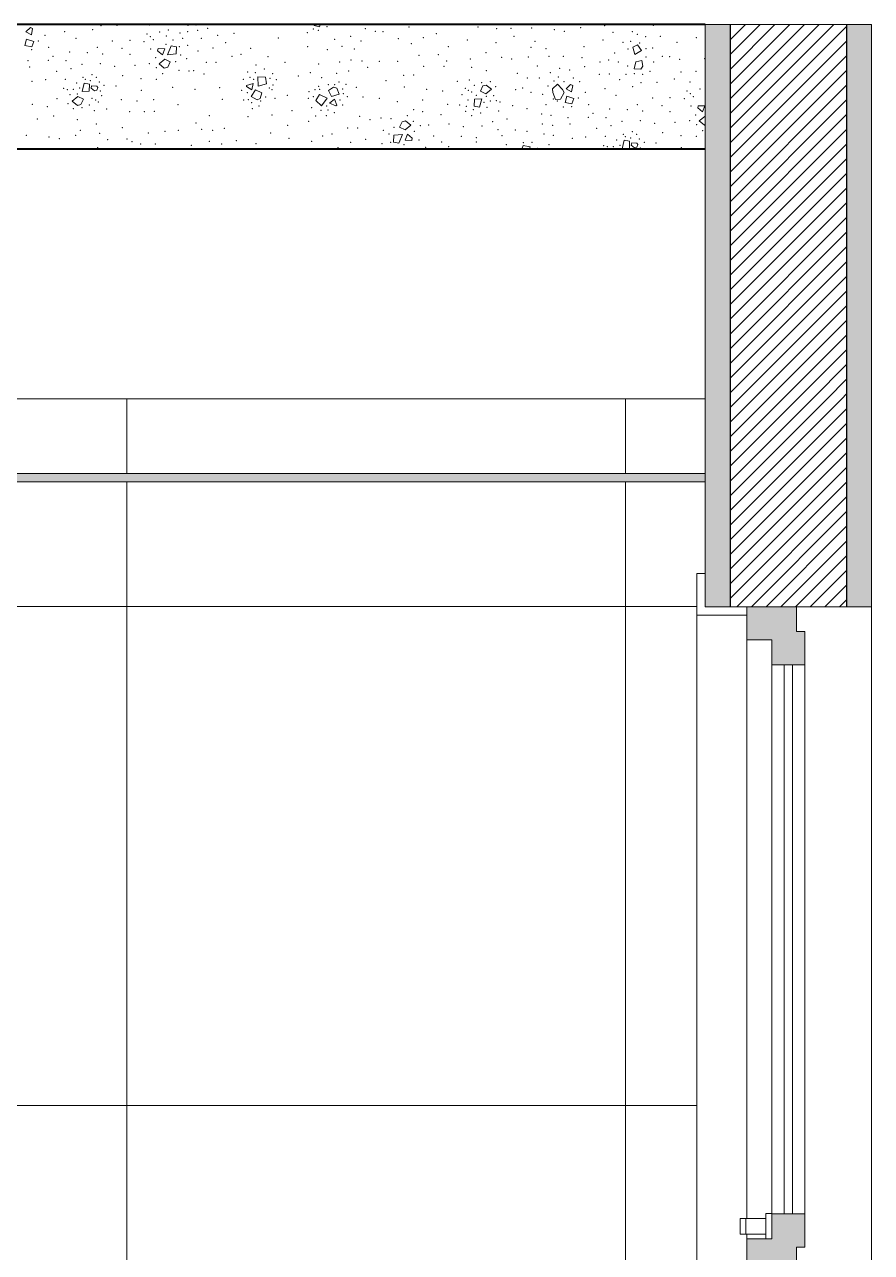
# Model space of a CAD drawing. Header units: metres. Extents: x -1.8 to 75.3, y -2 to 2.8.
# Drawn here: x 13.886 to 14.905, y 0.325 to 1.802 of the extents above; entities that cross this region are included whole.
import ezdxf

# ---------------------------------------------------------------- set-up
doc = ezdxf.new("R2010")
doc.units = ezdxf.units.M
doc.header["$MEASUREMENT"] = 0
for name, color, linetype in [('FORRO.EXEC', 7, 'Continuous'), ('Janelas Archicad', 7, 'Continuous'), ('LAJES.EST', 7, 'Continuous'), ('PAREDE CONSTRUIR', 7, 'Continuous')]:
    doc.layers.add(name, color=color, linetype=linetype)
for name, color, linetype, lineweight in [('FORRO.EXEC_Caneta_No__241', 7, 'Continuous', 13), ('Janelas Archicad_Caneta_No__10', 7, 'Continuous', 5), ('Janelas Archicad_Caneta_No__241', 7, 'Continuous', 13), ('LAJES.EST_Caneta_No__1', 7, 'Continuous', 40), ('LAJES.EST_Caneta_No__241', 7, 'Continuous', 13), ('PAREDE CONSTRUIR_Caneta_No__241', 7, 'Continuous', 13), ('PAREDE CONSTRUIR_Caneta_No__3', 7, 'Continuous', 30)]:
    doc.layers.add(name, color=color, linetype=linetype, lineweight=lineweight)
for name, color, linetype, lineweight, true_color in [('Janelas Archicad_Caneta_No__9', 7, 'Continuous', 9, 0x020202), ('Janelas Archicad_Caneta_No__97', 7, 'Continuous', 13, 0x6b6b6b), ('PAREDE CONSTRUIR_Caneta_No__97', 7, 'Continuous', 13, 0x6b6b6b)]:
    doc.layers.add(name, color=color, linetype=linetype, lineweight=lineweight, true_color=true_color)
pattern_1 = [(45, (53.108587, -1.898244), (-0.0088388348, 0.0088388348), [])]

# ---------------------------------------------------------------- blocks, each defined once
blk = doc.blocks.new('*X61', base_point=(53.1086, -1.8982))
at = {"layer": 'LAJES.EST_Caneta_No__241', "color": 7, "linetype": 'Continuous', "lineweight": 13}
for p, q in [((14.2344, 1.8005), (14.2345, 1.8018)), ((14.2416, 1.8018), (14.2409, 1.7991)), ((13.8876, 1.7931), (13.8931, 1.7982)), ((13.8942, 1.7893), (13.8876, 1.7931)), ((13.8931, 1.7982), (13.8956, 1.7972)), ((13.8956, 1.7972), (13.8942, 1.7893)), ((14.2344, 1.8005), (14.2409, 1.7991)), ((13.8864, 1.7766), (13.8884, 1.7842)), ((13.8946, 1.7751), (13.8864, 1.7766)), ((13.8884, 1.7842), (13.8969, 1.7814)), ((13.8946, 1.7751), (13.8969, 1.7814)), ((14.046, 1.7702), (14.0467, 1.7728)), ((14.0467, 1.7728), (14.0546, 1.7724)), ((14.0546, 1.7724), (14.0518, 1.7654)), ((14.0579, 1.7655), (14.0622, 1.7762)), ((14.0687, 1.7748), (14.0622, 1.7762)), ((14.0687, 1.7748), (14.0684, 1.7664)), ((14.6236, 1.7773), (14.6176, 1.7746)), ((14.6203, 1.7656), (14.6176, 1.7746)), ((14.6236, 1.7773), (14.6284, 1.7705)), ((14.0518, 1.7654), (14.046, 1.7702)), ((14.0546, 1.76), (14.0478, 1.7544)), ((14.0546, 1.76), (14.0613, 1.7568)), ((14.0684, 1.7664), (14.0579, 1.7655)), ((14.6213, 1.7571), (14.6192, 1.7485)), ((14.6284, 1.7705), (14.6203, 1.7656)), ((14.6213, 1.7571), (14.6286, 1.7585)), ((14.6286, 1.7585), (14.6299, 1.7516)), ((14.0541, 1.7494), (14.0478, 1.7544)), ((14.0582, 1.7504), (14.0541, 1.7494)), ((14.0613, 1.7568), (14.0582, 1.7504)), ((14.6273, 1.7483), (14.6192, 1.7485)), ((14.6299, 1.7516), (14.6273, 1.7483)), ((13.9551, 1.7211), (13.9576, 1.7314)), ((13.9641, 1.73), (13.9576, 1.7314)), ((13.9641, 1.73), (13.9638, 1.7217)), ((13.966, 1.7253), (13.9666, 1.7279)), ((13.9666, 1.7279), (13.9729, 1.7277)), ((13.974, 1.7261), (13.9729, 1.7277)), ((14.1528, 1.7271), (14.1529, 1.7285)), ((14.1529, 1.7285), (14.1609, 1.7307)), ((14.1609, 1.7307), (14.1592, 1.7233)), ((14.1668, 1.7278), (14.1665, 1.7391)), ((14.176, 1.7386), (14.1665, 1.7391)), ((14.177, 1.7303), (14.1668, 1.7278)), ((14.176, 1.7386), (14.177, 1.7303)), ((14.4344, 1.7217), (14.4375, 1.728)), ((14.4375, 1.728), (14.4415, 1.729)), ((14.4415, 1.729), (14.4479, 1.724)), ((14.5212, 1.7244), (14.527, 1.73)), ((14.527, 1.73), (14.5331, 1.7237)), ((14.5374, 1.7245), (14.5429, 1.7296)), ((14.5429, 1.7296), (14.5454, 1.7286)), ((14.5454, 1.7286), (14.544, 1.7208)), ((13.95, 1.7152), (13.9432, 1.7096)), ((13.95, 1.7152), (13.9567, 1.712)), ((13.9638, 1.7217), (13.9551, 1.7211)), ((13.97, 1.722), (13.966, 1.7253)), ((13.97, 1.722), (13.9727, 1.723)), ((13.974, 1.7261), (13.9727, 1.723)), ((14.1592, 1.7233), (14.1528, 1.7271)), ((14.1639, 1.7231), (14.1586, 1.7152)), ((14.1656, 1.7113), (14.1586, 1.7152)), ((14.1639, 1.7231), (14.1715, 1.7197)), ((14.1695, 1.7129), (14.1656, 1.7113)), ((14.1715, 1.7197), (14.1695, 1.7129)), ((14.2363, 1.7106), (14.2407, 1.7177)), ((14.2407, 1.7177), (14.2502, 1.7133)), ((14.2502, 1.7133), (14.2433, 1.7042)), ((14.2517, 1.7225), (14.2575, 1.7265)), ((14.2554, 1.7151), (14.2517, 1.7225)), ((14.2554, 1.7151), (14.2645, 1.7179)), ((14.2575, 1.7265), (14.2616, 1.7254)), ((14.2616, 1.7254), (14.2645, 1.7179)), ((14.4273, 1.712), (14.436, 1.7126)), ((14.436, 1.7126), (14.4335, 1.7023)), ((14.4411, 1.7185), (14.4344, 1.7217)), ((14.4411, 1.7185), (14.4479, 1.724)), ((14.5217, 1.7202), (14.5212, 1.7244)), ((14.5217, 1.7202), (14.5247, 1.7118)), ((14.5307, 1.7122), (14.5353, 1.7202)), ((14.5331, 1.7237), (14.5353, 1.7202)), ((14.5362, 1.708), (14.5382, 1.7156)), ((14.544, 1.7208), (14.5374, 1.7245)), ((14.5382, 1.7156), (14.5467, 1.7128)), ((14.5444, 1.7065), (14.5467, 1.7128)), ((13.9495, 1.7046), (13.9432, 1.7096)), ((13.9536, 1.7056), (13.9495, 1.7046)), ((13.9567, 1.712), (13.9536, 1.7056)), ((14.2363, 1.7106), (14.2433, 1.7042)), ((14.2529, 1.7073), (14.2589, 1.712)), ((14.2606, 1.704), (14.2529, 1.7073)), ((14.2589, 1.712), (14.2615, 1.7049)), ((14.2615, 1.7049), (14.2606, 1.704)), ((14.427, 1.7037), (14.4273, 1.712)), ((14.427, 1.7037), (14.4335, 1.7023)), ((14.5247, 1.7118), (14.5307, 1.7122)), ((14.5444, 1.7065), (14.5362, 1.708)), ((14.6958, 1.7016), (14.6965, 1.7042)), ((14.7016, 1.6968), (14.6958, 1.7016)), ((14.6965, 1.7042), (14.7045, 1.7039)), ((14.7045, 1.7039), (14.7016, 1.6968)), ((14.3372, 1.6784), (14.3402, 1.6848)), ((14.3402, 1.6848), (14.3443, 1.6858)), ((14.3443, 1.6858), (14.3507, 1.6808)), ((14.7044, 1.6914), (14.6976, 1.6858)), ((14.7039, 1.6808), (14.6976, 1.6858)), ((14.7044, 1.6914), (14.7049, 1.6912)), ((14.3298, 1.6605), (14.3301, 1.6688)), ((14.3301, 1.6688), (14.3405, 1.6697)), ((14.3405, 1.6697), (14.3363, 1.659)), ((14.3438, 1.6752), (14.3372, 1.6784)), ((14.3438, 1.6752), (14.3507, 1.6808)), ((14.3438, 1.6628), (14.3466, 1.6698)), ((14.3466, 1.6698), (14.3524, 1.665)), ((14.7049, 1.6811), (14.7039, 1.6808)), ((14.3298, 1.6605), (14.3363, 1.659)), ((14.3518, 1.6624), (14.3438, 1.6628)), ((14.3524, 1.665), (14.3518, 1.6624)), ((14.4859, 1.6563), (14.4842, 1.6518)), ((14.4859, 1.6563), (14.4941, 1.6548)), ((14.4941, 1.6548), (14.4933, 1.6518)), ((14.6049, 1.6525), (14.6074, 1.6628)), ((14.6139, 1.6614), (14.6074, 1.6628)), ((14.6139, 1.6614), (14.6136, 1.6531)), ((14.6158, 1.6567), (14.6165, 1.6594)), ((14.6198, 1.6534), (14.6158, 1.6567)), ((14.6165, 1.6594), (14.6227, 1.6591)), ((14.6198, 1.6534), (14.6226, 1.6544)), ((14.6238, 1.6575), (14.6226, 1.6544)), ((14.6238, 1.6575), (14.6227, 1.6591)), ((14.6136, 1.6531), (14.6049, 1.6525))]:
    blk.add_line(p, q, dxfattribs=at)
for p in [(14.0365, 1.8014), (14.0921, 1.8012), (14.3995, 1.8017), (13.9107, 1.789), (13.9343, 1.7931), (13.9677, 1.7957), (13.9778, 1.8003), (13.9972, 1.801), (14.0333, 1.7906), (14.0371, 1.7871), (14.0486, 1.7928), (14.0564, 1.788), (14.059, 1.7954), (14.0731, 1.7916), (14.0823, 1.7933), (14.0824, 1.8009), (14.0943, 1.7949), (14.1064, 1.7974), (14.1183, 1.7886), (14.138, 1.7912), (14.2262, 1.792), (14.2334, 1.7964), (14.2394, 1.7948), (14.2499, 1.7991), (14.2782, 1.7876), (14.2961, 1.7969), (14.3081, 1.7937), (14.3171, 1.7933), (14.3484, 1.7989), (14.3815, 1.7908), (14.4316, 1.7987), (14.4539, 1.797), (14.4714, 1.7971), (14.475, 1.7877), (14.496, 1.7978), (14.5232, 1.7956), (14.5354, 1.7937), (14.5552, 1.7979), (14.5839, 1.8003), (14.5938, 1.7926), (14.617, 1.7934), (14.6231, 1.7902), (14.6333, 1.7872), (14.6426, 1.8007), (14.651, 1.7874), (13.8945, 1.7717), (13.9025, 1.782), (13.915, 1.7742), (13.9479, 1.7852), (13.9734, 1.7742), (13.9917, 1.7819), (14.0031, 1.773), (14.0128, 1.7826), (14.0298, 1.7812), (14.0378, 1.7723), (14.0408, 1.7835), (14.0561, 1.7778), (14.0647, 1.7833), (14.0721, 1.7751), (14.0761, 1.7853), (14.0823, 1.7768), (14.0987, 1.785), (14.1127, 1.7734), (14.128, 1.7798), (14.1578, 1.7732), (14.1912, 1.7854), (14.2266, 1.7752), (14.2502, 1.7717), (14.2591, 1.784), (14.268, 1.7755), (14.2826, 1.7724), (14.2907, 1.782), (14.3358, 1.7848), (14.3514, 1.7786), (14.3658, 1.7861), (14.3958, 1.7752), (14.4185, 1.7831), (14.4531, 1.7798), (14.4951, 1.7743), (14.5002, 1.7817), (14.5132, 1.7729), (14.5591, 1.7752), (14.5818, 1.7831), (14.6058, 1.7805), (14.6118, 1.7722), (14.6153, 1.7817), (14.6261, 1.7797), (14.6337, 1.7727), (14.6418, 1.7735), (14.6709, 1.7804), (14.6943, 1.7858), (13.89, 1.7583), (13.9145, 1.7587), (13.9202, 1.7634), (13.9357, 1.7583), (13.9403, 1.7687), (13.9615, 1.768), (13.9798, 1.7665), (14.0128, 1.7658), (14.0437, 1.7618), (14.0678, 1.7572), (14.0739, 1.765), (14.0809, 1.7608), (14.0946, 1.7698), (14.1354, 1.7634), (14.1465, 1.7658), (14.1788, 1.7631), (14.2787, 1.7593), (14.2921, 1.7579), (14.3127, 1.7577), (14.335, 1.7577), (14.3606, 1.7649), (14.3838, 1.7657), (14.3937, 1.758), (14.4224, 1.7604), (14.4412, 1.7681), (14.4598, 1.7624), (14.472, 1.7605), (14.4922, 1.7628), (14.5168, 1.7635), (14.5343, 1.7636), (14.5567, 1.7619), (14.5888, 1.759), (14.596, 1.7675), (14.6335, 1.7628), (14.6531, 1.7634), (14.6621, 1.7631), (14.6741, 1.7598), (14.7042, 1.7609), (13.8922, 1.7509), (13.9246, 1.7454), (13.9418, 1.7486), (13.9549, 1.7539), (13.9771, 1.7547), (13.9943, 1.7514), (14.0189, 1.7528), (14.0362, 1.7549), (14.0446, 1.7498), (14.0522, 1.7429), (14.0717, 1.7466), (14.0838, 1.7459), (14.0895, 1.7464), (14.1017, 1.7423), (14.1045, 1.7563), (14.1163, 1.7563), (14.1545, 1.7448), (14.1634, 1.7438), (14.1642, 1.7533), (14.1743, 1.7483), (14.1845, 1.7426), (14.1991, 1.7563), (14.2299, 1.7439), (14.2397, 1.7542), (14.2616, 1.7431), (14.2649, 1.7567), (14.2757, 1.7461), (14.2986, 1.7504), (14.3662, 1.7514), (14.3907, 1.7514), (14.4237, 1.7502), (14.4416, 1.7463), (14.4789, 1.7433), (14.5027, 1.752), (14.5186, 1.744), (14.5296, 1.7492), (14.5418, 1.7473), (14.5599, 1.7511), (14.5781, 1.7566), (14.5894, 1.7422), (14.6005, 1.7567), (14.6115, 1.7519), (14.6195, 1.7429), (14.6385, 1.7454), (14.643, 1.7567), (14.6758, 1.7449), (14.6938, 1.7454), (13.895, 1.7336), (13.9113, 1.7353), (13.9348, 1.7358), (13.9487, 1.7314), (13.9564, 1.7382), (13.9591, 1.7357), (13.9652, 1.7341), (13.9672, 1.7415), (13.9723, 1.7385), (13.976, 1.7328), (13.9817, 1.7287), (13.9959, 1.7278), (14.004, 1.7404), (14.0261, 1.7368), (14.0443, 1.7359), (14.1493, 1.7358), (14.157, 1.7383), (14.1615, 1.7357), (14.1811, 1.7372), (14.1848, 1.7291), (14.1889, 1.7355), (14.2153, 1.74), (14.2399, 1.7273), (14.2436, 1.7378), (14.2513, 1.7294), (14.259, 1.7294), (14.2644, 1.7326), (14.2727, 1.7298), (14.3207, 1.7344), (14.3421, 1.7409), (14.354, 1.741), (14.4065, 1.7336), (14.4211, 1.7352), (14.4271, 1.7286), (14.4361, 1.7318), (14.4464, 1.7331), (14.4908, 1.7373), (14.5053, 1.7375), (14.5159, 1.728), (14.5229, 1.7337), (14.5282, 1.7387), (14.5349, 1.733), (14.5461, 1.7374), (14.5537, 1.7332), (14.5773, 1.7421), (14.6021, 1.7355), (14.6097, 1.7419), (14.6276, 1.7317), (14.6297, 1.742), (14.647, 1.7324), (14.6678, 1.7362), (14.6864, 1.7328), (13.9251, 1.7126), (13.933, 1.7249), (13.9374, 1.7234), (13.9407, 1.7176), (13.9446, 1.7237), (13.9495, 1.7182), (13.9524, 1.7253), (13.9672, 1.713), (13.9771, 1.722), (13.9789, 1.7163), (14.0263, 1.7225), (14.0641, 1.7261), (14.0909, 1.7237), (14.1208, 1.7259), (14.1473, 1.7226), (14.1538, 1.7199), (14.1761, 1.7146), (14.1806, 1.7253), (14.1837, 1.7233), (14.1874, 1.7129), (14.2019, 1.7168), (14.2272, 1.7129), (14.2282, 1.7212), (14.2332, 1.715), (14.2354, 1.7236), (14.241, 1.7239), (14.2686, 1.7241), (14.2694, 1.7186), (14.2742, 1.7151), (14.2852, 1.7264), (14.2931, 1.7146), (14.3126, 1.7129), (14.3427, 1.7268), (14.3696, 1.7237), (14.3889, 1.722), (14.4122, 1.7174), (14.4164, 1.7251), (14.4198, 1.7226), (14.4239, 1.7206), (14.4294, 1.7168), (14.4416, 1.7155), (14.4504, 1.7161), (14.4529, 1.7272), (14.4767, 1.7233), (14.4851, 1.7255), (14.4952, 1.7204), (14.5095, 1.7177), (14.5523, 1.7134), (14.5605, 1.7204), (14.5842, 1.7245), (14.5977, 1.7166), (14.6175, 1.7271), (14.6415, 1.7134), (14.6626, 1.714), (14.6797, 1.7126), (14.6831, 1.722), (14.6869, 1.7185), (14.6906, 1.7149), (14.6985, 1.7242), (13.8953, 1.7059), (13.9134, 1.7032), (13.9381, 1.7065), (13.9447, 1.7005), (13.9549, 1.7019), (13.964, 1.7051), (13.9699, 1.6984), (13.9713, 1.7111), (13.9747, 1.7085), (13.9846, 1.7001), (14.0022, 1.7116), (14.0214, 1.71), (14.0414, 1.7114), (14.0707, 1.7054), (14.1238, 1.712), (14.1494, 1.7112), (14.1553, 1.7116), (14.1593, 1.7078), (14.1598, 1.7008), (14.1679, 1.7039), (14.1701, 1.7098), (14.2078, 1.6981), (14.2315, 1.702), (14.2427, 1.6987), (14.2494, 1.7038), (14.2512, 1.6989), (14.2653, 1.7112), (14.2686, 1.705), (14.3343, 1.7091), (14.3541, 1.6993), (14.3648, 1.7112), (14.3952, 1.7058), (14.4093, 1.705), (14.4173, 1.7033), (14.4196, 1.7111), (14.4259, 1.6995), (14.4387, 1.7083), (14.4424, 1.7022), (14.4464, 1.71), (14.4537, 1.7103), (14.4563, 1.6979), (14.4581, 1.7088), (14.4733, 1.7043), (14.4904, 1.7007), (14.5133, 1.7055), (14.5221, 1.7123), (14.5271, 1.7097), (14.534, 1.7027), (14.5443, 1.7031), (14.5648, 1.7056), (14.5901, 1.7001), (14.6113, 1.6994), (14.6232, 1.7056), (14.6296, 1.6979), (14.6529, 1.7044), (14.6876, 1.7037), (13.9015, 1.6881), (13.9209, 1.692), (13.9495, 1.6874), (14.0123, 1.6969), (14.0301, 1.6972), (14.042, 1.6973), (14.0924, 1.6833), (14.1084, 1.6921), (14.1549, 1.691), (14.1838, 1.6929), (14.2279, 1.6853), (14.2361, 1.6918), (14.2491, 1.6923), (14.2587, 1.696), (14.2893, 1.6914), (14.3016, 1.6873), (14.3146, 1.6894), (14.3267, 1.6886), (14.3463, 1.6924), (14.3538, 1.6854), (14.365, 1.6969), (14.3871, 1.6933), (14.4166, 1.6976), (14.4238, 1.6922), (14.4347, 1.6954), (14.4493, 1.685), (14.4665, 1.6883), (14.508, 1.6943), (14.5193, 1.6926), (14.5399, 1.6897), (14.5643, 1.6901), (14.57, 1.6949), (14.5855, 1.6897), (14.6047, 1.6853), (14.6269, 1.6861), (14.6626, 1.6972), (14.6687, 1.6842), (14.686, 1.6863), (14.6935, 1.6932), (13.8882, 1.6686), (13.9474, 1.6687), (13.9531, 1.6744), (13.9721, 1.6823), (13.9761, 1.6711), (14.0035, 1.6778), (14.0348, 1.6715), (14.055, 1.6734), (14.071, 1.6744), (14.0989, 1.6758), (14.1124, 1.6744), (14.1262, 1.677), (14.1821, 1.6713), (14.2023, 1.6807), (14.2557, 1.6702), (14.2748, 1.6774), (14.2866, 1.6773), (14.3176, 1.6745), (14.3246, 1.6703), (14.3306, 1.6781), (14.3547, 1.6735), (14.3622, 1.6803), (14.3722, 1.6809), (14.3967, 1.6823), (14.414, 1.6789), (14.4362, 1.6798), (14.4554, 1.6754), (14.4766, 1.675), (14.4904, 1.6732), (14.5089, 1.6823), (14.5109, 1.6702), (14.5213, 1.6805), (14.5222, 1.6686), (14.542, 1.6823), (14.5744, 1.6768), (14.5916, 1.68), (14.6062, 1.6696), (14.6171, 1.6729), (14.6222, 1.6699), (14.6442, 1.6828), (14.6538, 1.6718), (14.6944, 1.6812), (14.702, 1.6743), (13.9154, 1.6664), (13.9276, 1.6645), (13.974, 1.6539), (13.986, 1.6634), (14.0092, 1.6642), (14.0154, 1.661), (14.0255, 1.658), (14.0432, 1.6582), (14.0865, 1.6566), (14.1084, 1.6613), (14.123, 1.6582), (14.1408, 1.662), (14.1645, 1.6584), (14.204, 1.6648), (14.2313, 1.6612), (14.2446, 1.6679), (14.2631, 1.6539), (14.2784, 1.6603), (14.2965, 1.6638), (14.3161, 1.6585), (14.3263, 1.6601), (14.3423, 1.6574), (14.3606, 1.6629), (14.3686, 1.6541), (14.3782, 1.6679), (14.3879, 1.6607), (14.3964, 1.655), (14.4113, 1.6672), (14.4295, 1.6604), (14.4296, 1.6657), (14.4603, 1.668), (14.4654, 1.6572), (14.486, 1.6598), (14.4963, 1.6601), (14.5169, 1.6573), (14.5448, 1.665), (14.5611, 1.6667), (14.5828, 1.6563), (14.5846, 1.6672), (14.5872, 1.6548), (14.5944, 1.6551), (14.5985, 1.6628), (14.6022, 1.6567), (14.6089, 1.6671), (14.615, 1.6655), (14.6258, 1.6642), (14.6315, 1.6601), (14.6457, 1.6592), (14.6759, 1.6682), (14.6761, 1.6539), (14.6941, 1.6673), (13.8924, 1.6525), (14.0075, 1.6526), (14.3337, 1.6519), (14.5032, 1.6531), (14.6269, 1.6534)]:
    blk.add_point(p, dxfattribs=at)

msp = doc.modelspace()

# ---------------------------------------------------------------- hatches: boundary and pattern name
at = {"layer": 'FORRO.EXEC', "linetype": 'Continuous', "lineweight": 0, "true_color": 0xffffff}
msp.add_hatch(color=7, dxfattribs=at).paths.add_polyline_path([(14.7049, 1.2618), (11.0084, 1.2618), (11.0084, 1.2518), (14.7049, 1.2518)])
at = {"layer": 'Janelas Archicad', "linetype": 'Continuous', "lineweight": 0, "true_color": 0xffffff}
for points in [[(14.8149, 1.0718), (14.8149, 1.1018), (14.7549, 1.1018), (14.7549, 1.0618), (14.7849, 1.0618), (14.7849, 1.0718)], [(14.7849, 1.0318), (14.8249, 1.0318), (14.8249, 1.0718), (14.7849, 1.0718)], [(14.7849, 0.3718), (14.7849, 0.3318), (14.8249, 0.3318), (14.8249, 0.3718)], [(14.7849, 0.3418), (14.7549, 0.3418), (14.7549, 0.3018), (14.8149, 0.3018), (14.8149, 0.3318), (14.7849, 0.3318)]]:
    msp.add_hatch(color=7, dxfattribs=at).paths.add_polyline_path(points)
at = {"layer": 'PAREDE CONSTRUIR', "linetype": 'Continuous', "lineweight": 0, "true_color": 0xffffff}
for points in [[(14.7049, 1.8018), (14.7049, 1.3518), (14.7349, 1.3518), (14.7349, 1.8018)], [(14.8749, 1.3518), (14.9049, 1.3518), (14.9049, 1.8018), (14.8749, 1.8018)], [(14.7049, 1.3518), (14.7049, 1.1018), (14.7349, 1.1018), (14.7349, 1.3518)], [(14.9049, 1.3518), (14.8749, 1.3518), (14.8749, 1.1018), (14.9049, 1.1018)]]:
    msp.add_hatch(color=7, dxfattribs=at).paths.add_polyline_path(points)
at = {"layer": 'PAREDE CONSTRUIR', "linetype": 'Continuous', "lineweight": 0, "true_color": 0x000000}
h = msp.add_hatch(dxfattribs=at)
h.set_pattern_fill('common_brick_0004', color=18, style=0, pattern_type=2)
h.set_pattern_definition(pattern_1)
h.paths.add_polyline_path([(14.7349, 1.8018), (14.7349, 1.3518), (14.8749, 1.3518), (14.8749, 1.8018)])
h = msp.add_hatch(dxfattribs=at)
h.set_pattern_fill('common_brick_0004', color=18, style=0, pattern_type=2)
h.set_pattern_definition(pattern_1)
h.paths.add_polyline_path([(14.7349, 1.3518), (14.7349, 1.1018), (14.8149, 1.1018), (14.8749, 1.1018), (14.8749, 1.3518)])
at = {"layer": 'PAREDE CONSTRUIR_Caneta_No__97', "linetype": 'Continuous', "lineweight": 13, "true_color": 0x6b6b6b}
h = msp.add_hatch(dxfattribs=at)
h.set_pattern_fill('Ceramica_60_x_60_0004', color=251, style=0, pattern_type=2)
h.set_pattern_definition([(0, (11.0084, -1.89824), (0, 0.6), []), (90, (11.0084, -1.89824), (-0.6, 0), [])])
h.paths.add_polyline_path([(11.0084, 1.3518), (11.0084, 1.2618), (14.7049, 1.2618), (14.7049, 1.3518)])
h = msp.add_hatch(dxfattribs=at)
h.set_pattern_fill('Ceramica_60_x_60_0004', color=251, style=0, pattern_type=2)
h.set_pattern_definition([(0, (11.0084, -1.89824), (0, 0.6), []), (90, (11.0084, -1.89824), (-0.6, 0), [])])
h.paths.add_polyline_path([(11.0084, -1.8982), (12.2679, -1.8982), (12.2679, -1.8629), (12.317, -1.627), (12.2199, -1.4736), (12.2199, -1.4382), (12.2099, -1.4382), (12.1999, -1.1232), (12.1999, -1.1032), (12.2004, -1.0984), (12.2041, -1.0894), (12.211, -1.0825), (12.22, -1.0787), (12.2249, -1.0782), (12.3749, -1.0782), (12.3749, -1.0732), (12.4149, -1.0732), (12.4149, -1.0782), (12.5649, -1.0782), (12.5698, -1.0787), (12.5788, -1.0825), (12.5857, -1.0894), (12.5894, -1.0984), (12.5899, -1.1032), (12.5899, -1.1232), (12.5799, -1.4382), (12.5699, -1.4382), (12.5699, -1.4736), (12.4728, -1.627), (12.5219, -1.8629), (12.5219, -1.8982), (13.1979, -1.8982), (13.1979, -1.8629), (13.247, -1.627), (13.1499, -1.4736), (13.1499, -1.4382), (13.1399, -1.4382), (13.1299, -1.1232), (13.1299, -1.1032), (13.1304, -1.0984), (13.1341, -1.0894), (13.141, -1.0825), (13.15, -1.0787), (13.1549, -1.0782), (13.3049, -1.0782), (13.3049, -1.0732), (13.3449, -1.0732), (13.3449, -1.0782), (13.4949, -1.0782), (13.4998, -1.0787), (13.5088, -1.0825), (13.5157, -1.0894), (13.5194, -1.0984), (13.5199, -1.1032), (13.5199, -1.1232), (13.5099, -1.4382), (13.4999, -1.4382), (13.4999, -1.4736), (13.4028, -1.627), (13.4519, -1.8629), (13.4519, -1.8982), (14.1279, -1.8982), (14.1279, -1.8629), (14.177, -1.627), (14.0799, -1.4736), (14.0799, -1.4382), (14.0699, -1.4382), (14.0599, -1.1232), (14.0599, -1.1032), (14.0604, -1.0984), (14.0641, -1.0894), (14.071, -1.0825), (14.08, -1.0787), (14.0849, -1.0782), (14.2349, -1.0782), (14.2349, -1.0732), (14.2749, -1.0732), (14.2749, -1.0782), (14.4249, -1.0782), (14.4298, -1.0787), (14.4388, -1.0825), (14.4457, -1.0894), (14.4494, -1.0984), (14.4499, -1.1032), (14.4499, -1.1232), (14.4399, -1.4382), (14.4299, -1.4382), (14.4299, -1.4736), (14.3328, -1.627), (14.3819, -1.8629), (14.3819, -1.8982), (14.7049, -1.8982), (14.7049, 0.2618), (14.6949, 0.2618), (14.6949, 0.3118), (14.6949, 1.0918), (14.6949, 1.1418), (14.7049, 1.1418), (14.7049, 1.2518), (11.0084, 1.2518), (11.0084, 1.1418), (11.0184, 1.1418), (11.0184, 1.14), (11.0184, 0.3118), (11.0184, 0.2618), (11.0084, 0.2618)])
h.paths.add_polyline_path([(11.3384, 0.2038), (11.3384, 0.2158), (11.4084, 0.2158), (11.4084, 0.2188), (11.4219, 0.2188), (11.4184, 0.2318), (11.4238, 0.2518), (11.4384, 0.2664), (11.4584, 0.2718), (11.4784, 0.2664), (11.493, 0.2518), (11.4984, 0.2318), (11.4949, 0.2188), (11.5084, 0.2188), (11.5084, 0.2158), (11.5784, 0.2158), (11.5784, 0.2038), (11.5684, 0.2038), (11.5684, 0.2018), (11.483, 0.2018), (11.4784, 0.1971), (11.4694, 0.1947), (11.4694, -0.0054), (11.4704, -0.0046), (11.4954, 0.0009), (11.5204, -0.0046), (11.5387, -0.0196), (11.5454, -0.0401), (11.5454, -0.0555), (11.5387, -0.076), (11.5204, -0.091), (11.5064, -0.0941), (11.5059, -0.1248), (11.5054, -0.2092), (11.5084, -0.2092), (11.5084, -0.2452), (11.5019, -0.2452), (11.5018, -0.2635), (11.5082, -0.3292), (11.5215, -0.4068), (11.5432, -0.483), (11.5436, -0.4842), (11.5446, -0.4869), (11.5741, -0.5622), (11.6006, -0.6405), (11.6205, -0.719), (11.6338, -0.7977), (11.6339, -0.9335), (11.6329, -0.9485), (11.6299, -0.9634), (11.6251, -0.9778), (11.6183, -0.9915), (11.6098, -1.0042), (11.5998, -1.0156), (11.5883, -1.0257), (11.5757, -1.0341), (11.562, -1.0409), (11.5476, -1.0458), (11.5326, -1.0488), (11.5174, -1.0498), (11.5022, -1.0488), (11.4872, -1.0458), (11.4728, -1.0409), (11.4591, -1.0341), (11.4465, -1.0257), (11.435, -1.0156), (11.425, -1.0042), (11.4165, -0.9915), (11.4098, -0.9778), (11.4049, -0.9634), (11.4019, -0.9485), (11.4009, -0.9335), (11.4009, -0.8372), (11.3994, -0.8372), (11.3994, -0.828), (11.3834, -0.8322), (11.3664, -0.8277), (11.354, -0.8152), (11.3494, -0.7982), (11.354, -0.7812), (11.3664, -0.7688), (11.3834, -0.7642), (11.3949, -0.7673), (11.3949, -0.7562), (11.4129, -0.7562), (11.4129, -0.7742), (11.4109, -0.7742), (11.4109, -0.7793), (11.4119, -0.7802), (11.4474, -0.7802), (11.4474, -0.2452), (11.4084, -0.2452), (11.4084, -0.2092), (11.4474, -0.2092), (11.4474, -0.0617), (11.4454, -0.0555), (11.4454, -0.0401), (11.4474, -0.0339), (11.4474, 0.1947), (11.4384, 0.1971), (11.4338, 0.2018), (11.3484, 0.2018), (11.3484, 0.2038)], flags=0)
h.paths.add_polyline_path([(11.9149, -1.6982), (11.9149, 0.1018), (11.9449, 0.1018), (11.9449, -1.6982)], flags=0)
h.paths.add_polyline_path([(12.8449, 0.1018), (12.8749, 0.1018), (12.8749, -1.6982), (12.8449, -1.6982)], flags=0)
h.paths.add_polyline_path([(13.8049, -1.6982), (13.7749, -1.6982), (13.7749, 0.1018), (13.8049, 0.1018), (13.8049, -1.1233), (13.8099, -1.1233), (13.8099, -1.1332), (13.8746, -1.1332), (13.8772, -1.1334), (13.8798, -1.1341), (13.8822, -1.1351), (13.8843, -1.1366), (13.8862, -1.1384), (13.8878, -1.1405), (13.8889, -1.1429), (13.8896, -1.1454), (13.8899, -1.148), (13.8897, -1.1506), (13.8891, -1.1531), (13.888, -1.1555), (13.8866, -1.1577), (13.8847, -1.1596), (13.8826, -1.1611), (13.8803, -1.1622), (13.8778, -1.163), (13.8752, -1.1632), (13.8099, -1.1632), (13.8099, -1.1732), (13.8049, -1.1732)], flags=0)
h.paths.add_polyline_path([(14.6199, -1.148), (14.6202, -1.1454), (14.6209, -1.1429), (14.622, -1.1405), (14.6236, -1.1384), (14.6255, -1.1366), (14.6276, -1.1351), (14.63, -1.1341), (14.6325, -1.1334), (14.6352, -1.1332), (14.6999, -1.1332), (14.6999, -1.1233), (14.7049, -1.1233), (14.7049, -1.1732), (14.6999, -1.1732), (14.6999, -1.1632), (14.6346, -1.1632), (14.632, -1.163), (14.6295, -1.1622), (14.6272, -1.1611), (14.6251, -1.1596), (14.6232, -1.1577), (14.6218, -1.1555), (14.6207, -1.1531), (14.6201, -1.1506)], flags=0)

# ---------------------------------------------------------------- linework, layer by layer
at = {"layer": 'FORRO.EXEC_Caneta_No__241', "color": 7, "linetype": 'Continuous', "lineweight": 13}
for p, q in [((14.7049, 1.2618), (11.0084, 1.2618)), ((14.7049, 1.2518), (11.0084, 1.2518))]:
    msp.add_line(p, q, dxfattribs=at)
at = {"layer": 'Janelas Archicad_Caneta_No__10', "color": 7, "linetype": 'Continuous', "lineweight": 5}
for p, q in [((14.6949, 1.1418), (14.6949, 1.0918)), ((14.7049, 1.1418), (14.6949, 1.1418))]:
    msp.add_line(p, q, dxfattribs=at)
at = {"layer": 'Janelas Archicad_Caneta_No__10', "color": 7, "linetype": 'Continuous', "lineweight": 5, "flags": 128}
msp.add_lwpolyline([(14.7549, 1.0918), (14.7049, 1.0918), (14.6949, 1.0918)], dxfattribs=at)
at = {"layer": 'Janelas Archicad_Caneta_No__241', "color": 7, "linetype": 'Continuous', "lineweight": 13}
msp.add_line((14.9049, 1.1018), (14.9049, 0.3018), dxfattribs=at)
at = {"layer": 'Janelas Archicad_Caneta_No__9', "color": 18, "linetype": 'Continuous', "lineweight": 9, "true_color": 0x020202}
for p, q in [((14.8149, 1.1018), (14.8149, 1.0718)), ((14.6949, 0.3118), (14.6949, 1.0918)), ((14.8249, 1.0718), (14.8149, 1.0718)), ((14.8249, 1.0718), (14.8249, 1.0318)), ((14.7549, 0.3663), (14.7549, 1.0618)), ((14.7849, 1.0618), (14.7549, 1.0618)), ((14.7849, 1.0618), (14.7849, 1.0318)), ((14.7849, 0.9555), (14.7849, 1.0318)), ((14.8249, 1.0318), (14.7849, 1.0318)), ((14.7999, 1.0318), (14.7999, 0.3718)), ((14.8099, 0.3718), (14.8099, 1.0318)), ((14.8249, 0.9555), (14.8249, 1.0318)), ((14.7849, 0.8392), (14.7849, 0.8839)), ((14.8249, 0.8392), (14.8249, 0.8839)), ((14.7849, 0.7229), (14.7849, 0.7677)), ((14.8249, 0.7229), (14.8249, 0.7677)), ((14.7849, 0.6067), (14.7849, 0.6514)), ((14.8249, 0.6067), (14.8249, 0.6514)), ((14.7849, 0.4904), (14.7849, 0.5351)), ((14.8249, 0.4904), (14.8249, 0.5351)), ((14.7849, 0.4033), (14.7849, 0.4188)), ((14.8249, 0.4033), (14.8249, 0.4188)), ((14.7779, 0.3418), (14.7779, 0.3723)), ((14.7849, 0.3723), (14.7779, 0.3723)), ((14.7849, 0.3718), (14.7849, 0.3723)), ((14.7849, 0.3718), (14.7849, 0.3418)), ((14.8249, 0.3718), (14.7849, 0.3718)), ((14.8249, 0.3718), (14.8249, 0.3318)), ((14.7539, 0.3663), (14.7469, 0.3663)), ((14.7469, 0.3663), (14.7469, 0.3473)), ((14.7558, 0.3663), (14.7539, 0.3663)), ((14.7539, 0.3663), (14.7539, 0.3473)), ((14.7609, 0.3663), (14.7558, 0.3663)), ((14.7679, 0.3663), (14.7609, 0.3663)), ((14.7779, 0.3663), (14.7679, 0.3663)), ((14.7539, 0.3473), (14.7469, 0.3473)), ((14.7558, 0.3473), (14.7539, 0.3473)), ((14.7549, 0.3418), (14.7549, 0.3473)), ((14.7849, 0.3418), (14.7549, 0.3418)), ((14.7609, 0.3473), (14.7558, 0.3473)), ((14.7679, 0.3473), (14.7609, 0.3473)), ((14.7779, 0.3473), (14.7679, 0.3473)), ((14.8149, 0.3318), (14.8149, 0.3018)), ((14.8249, 0.3318), (14.8149, 0.3318))]:
    msp.add_line(p, q, dxfattribs=at)
at = {"layer": 'Janelas Archicad_Caneta_No__9', "color": 18, "linetype": 'Continuous', "lineweight": 9, "true_color": 0x020202, "flags": 128}
for points in [[(14.7549, 1.1018), (14.7549, 1.0918), (14.7549, 1.0618)], [(14.7549, 0.3418), (14.7549, 0.3118), (14.7549, 0.3018)]]:
    msp.add_lwpolyline(points, dxfattribs=at)
at = {"layer": 'Janelas Archicad_Caneta_No__97', "color": 251, "linetype": 'Continuous', "lineweight": 13, "true_color": 0x6b6b6b}
for p, q in [((14.7849, 0.9555), (14.7849, 0.8839)), ((14.8249, 0.9555), (14.8249, 0.8839)), ((14.7849, 0.8392), (14.7849, 0.8076)), ((14.8249, 0.8392), (14.8249, 0.8076)), ((14.7849, 0.8076), (14.7849, 0.7677)), ((14.8249, 0.8076), (14.8249, 0.7677)), ((14.7849, 0.7229), (14.7849, 0.6514)), ((14.8249, 0.7229), (14.8249, 0.6514)), ((14.7849, 0.6067), (14.7849, 0.5351)), ((14.8249, 0.6067), (14.8249, 0.5351)), ((14.7849, 0.4904), (14.7849, 0.4188)), ((14.8249, 0.4904), (14.8249, 0.4188)), ((14.7849, 0.4033), (14.7849, 0.3723)), ((14.8249, 0.4033), (14.8249, 0.3718))]:
    msp.add_line(p, q, dxfattribs=at)
at = {"layer": 'LAJES.EST_Caneta_No__1', "color": 7, "linetype": 'Continuous', "lineweight": 40}
for p, q in [((14.7049, 1.8018), (11.0084, 1.8018)), ((14.7049, 1.6518), (11.0084, 1.6518))]:
    msp.add_line(p, q, dxfattribs=at)
at = {"layer": 'PAREDE CONSTRUIR_Caneta_No__241', "color": 7, "linetype": 'Continuous', "lineweight": 13}
for p, q in [((14.7049, 1.8018), (14.7049, 1.6518)), ((14.9049, 1.8018), (14.9049, 1.3518)), ((14.7049, 1.6518), (14.7049, 1.3518)), ((14.7049, 1.3518), (11.0084, 1.3518)), ((14.7049, 1.3518), (14.7049, 1.2618)), ((14.9049, 1.3518), (14.9049, 1.1018)), ((14.7049, 1.2618), (14.7049, 1.2518))]:
    msp.add_line(p, q, dxfattribs=at)
at = {"layer": 'PAREDE CONSTRUIR_Caneta_No__241', "color": 7, "linetype": 'Continuous', "lineweight": 13, "flags": 128}
for points in [[(14.9049, 1.8018), (14.8749, 1.8018), (14.7349, 1.8018), (14.7049, 1.8018)], [(14.7049, 1.2518), (14.7049, 1.1418), (14.7049, 1.1018)], [(14.9049, 1.1018), (14.8749, 1.1018), (14.8149, 1.1018), (14.7549, 1.1018), (14.7349, 1.1018), (14.7049, 1.1018)]]:
    msp.add_lwpolyline(points, dxfattribs=at)
at = {"layer": 'PAREDE CONSTRUIR_Caneta_No__3', "color": 7, "linetype": 'Continuous', "lineweight": 30}
for p, q in [((14.7349, 1.8018), (14.7349, 1.3518)), ((14.8749, 1.8018), (14.8749, 1.3518)), ((14.7349, 1.3518), (14.7349, 1.1018)), ((14.8749, 1.3518), (14.8749, 1.1018))]:
    msp.add_line(p, q, dxfattribs=at)

# ---------------------------------------------------------------- block references
at = {"layer": 'LAJES.EST', "lineweight": 0}
msp.add_blockref('*X61', (53.1086, -1.8982), dxfattribs=at)

doc.saveas('drawing.dxf')
